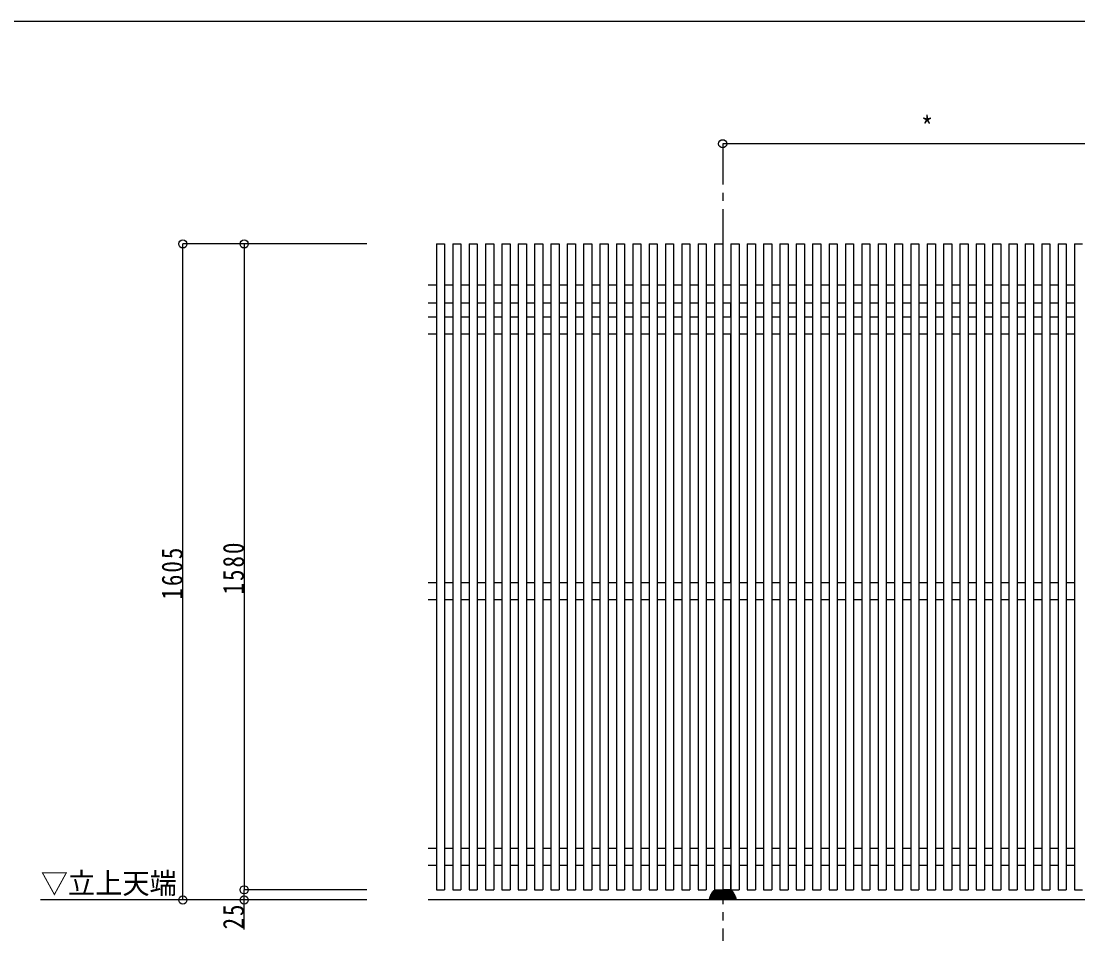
# Model space of a CAD drawing. Units: millimetres at full size, sheet at 1:5, with parts at other scales. Extents: x -1050 to 1050, y -742 to 742.
# Drawn here: x -339 to 307, y 120 to 682 of the extents above; entities that cross this region are included whole.
import ezdxf
from ezdxf.enums import TextEntityAlignment as Align

# ---------------------------------------------------------------- set-up
doc = ezdxf.new("R2010")
doc.units = ezdxf.units.MM
doc.header["$LTSCALE"] = 5
doc.linetypes.add('CHAIN1', pattern=[8, 5, -1, 1, -1])
doc.layers.add('1-5_図枠1_1', color=7, linetype='Continuous')
doc.layers.add('1-6_姿図', color=7, linetype='Continuous')
doc.styles.add('ＭＳ ゴシック', font='')
doc.styles.get('ＭＳ ゴシック').set_extended_font_data('MS Gothic')

# ---------------------------------------------------------------- blocks, each defined once
blk = doc.blocks.new('dimension_origin')
at = {"color": 0, "linetype": 'Continuous', "lineweight": -2}
blk.add_circle((0, 0), 1.25, dxfattribs=at)

msp = doc.modelspace()

# ---------------------------------------------------------------- linework, layer by layer
at = {"layer": '1-5_図枠1_1'}
msp.add_line((-990, 682.5), (703.535, 682.5), dxfattribs=at)
at = {"layer": '1-6_姿図', "linetype": 'CHAIN1'}
msp.add_line((90, 607.5), (90, 120), dxfattribs=at)
at = {"layer": '1-6_姿図'}
for p, q in [((340, 607.5), (90, 607.5)), ((-127.5, 546.25), (-240, 546.25)), ((-240, 145), (-240, 546.25)), ((-202.5, 546.25), (-202.5, 151.25)), ((-85, 546.25), (-80, 546.25)), ((-80, 546.25), (-80, 151.25)), ((-75, 546.25), (-70, 546.25)), ((-70, 546.25), (-70, 151.25)), ((-65, 546.25), (-60, 546.25)), ((-60, 546.25), (-60, 151.25)), ((-55, 546.25), (-50, 546.25)), ((-50, 546.25), (-50, 151.25)), ((-45, 546.25), (-40, 546.25)), ((-40, 546.25), (-40, 151.25)), ((-35, 546.25), (-30, 546.25)), ((-30, 546.25), (-30, 151.25)), ((-25, 546.25), (-20, 546.25)), ((-20, 546.25), (-20, 151.25)), ((-15, 546.25), (-10, 546.25)), ((-10, 546.25), (-10, 151.25)), ((-5, 546.25), (0, 546.25)), ((0, 546.25), (0, 151.25)), ((5, 546.25), (10, 546.25)), ((10, 546.25), (10, 151.25)), ((15, 546.25), (20, 546.25)), ((20, 546.25), (20, 151.25)), ((25, 546.25), (30, 546.25)), ((30, 546.25), (30, 151.25)), ((35, 546.25), (40, 546.25)), ((40, 546.25), (40, 151.25)), ((45, 546.25), (50, 546.25)), ((50, 546.25), (50, 151.25)), ((55, 546.25), (60, 546.25)), ((60, 546.25), (60, 151.25)), ((65, 546.25), (70, 546.25)), ((70, 546.25), (70, 151.25)), ((75, 546.25), (80, 546.25)), ((80, 546.25), (80, 151.25)), ((85, 546.25), (90, 546.25)), ((90, 546.25), (90, 151.25)), ((95, 546.25), (100, 546.25)), ((100, 546.25), (100, 151.25)), ((105, 546.25), (110, 546.25)), ((110, 546.25), (110, 151.25)), ((115, 546.25), (120, 546.25)), ((120, 546.25), (120, 151.25)), ((125, 546.25), (130, 546.25)), ((130, 546.25), (130, 151.25)), ((135, 546.25), (140, 546.25)), ((140, 546.25), (140, 151.25)), ((145, 546.25), (150, 546.25)), ((150, 546.25), (150, 151.25)), ((155, 546.25), (160, 546.25)), ((160, 546.25), (160, 151.25)), ((165, 546.25), (170, 546.25)), ((170, 546.25), (170, 151.25)), ((175, 546.25), (180, 546.25)), ((180, 546.25), (180, 151.25)), ((185, 546.25), (190, 546.25)), ((190, 546.25), (190, 151.25)), ((195, 546.25), (200, 546.25)), ((200, 546.25), (200, 151.25)), ((205, 546.25), (210, 546.25)), ((210, 546.25), (210, 151.25)), ((215, 546.25), (220, 546.25)), ((220, 546.25), (220, 151.25)), ((225, 546.25), (230, 546.25)), ((230, 546.25), (230, 151.25)), ((235, 546.25), (240, 546.25)), ((240, 546.25), (240, 151.25)), ((245, 546.25), (250, 546.25)), ((250, 546.25), (250, 151.25)), ((255, 546.25), (260, 546.25)), ((260, 546.25), (260, 151.25)), ((265, 546.25), (270, 546.25)), ((270, 546.25), (270, 151.25)), ((275, 546.25), (280, 546.25)), ((280, 546.25), (280, 151.25)), ((285, 546.25), (290, 546.25)), ((290, 546.25), (290, 151.25)), ((295, 546.25), (300, 546.25)), ((300, 546.25), (300, 151.25)), ((305, 546.25), (310, 546.25)), ((-90, 521.25), (-85, 521.25)), ((-80, 521.25), (-75, 521.25)), ((-70, 521.25), (-65, 521.25)), ((-60, 521.25), (-55, 521.25)), ((-50, 521.25), (-45, 521.25)), ((-40, 521.25), (-35, 521.25)), ((-30, 521.25), (-25, 521.25)), ((-20, 521.25), (-15, 521.25)), ((-10, 521.25), (-5, 521.25)), ((0, 521.25), (5, 521.25)), ((10, 521.25), (15, 521.25)), ((20, 521.25), (25, 521.25)), ((30, 521.25), (35, 521.25)), ((40, 521.25), (45, 521.25)), ((50, 521.25), (55, 521.25)), ((60, 521.25), (65, 521.25)), ((70, 521.25), (75, 521.25)), ((80, 521.25), (85, 521.25)), ((90, 521.25), (95, 521.25)), ((100, 521.25), (105, 521.25)), ((110, 521.25), (115, 521.25)), ((120, 521.25), (125, 521.25)), ((130, 521.25), (135, 521.25)), ((140, 521.25), (145, 521.25)), ((150, 521.25), (155, 521.25)), ((160, 521.25), (165, 521.25)), ((170, 521.25), (175, 521.25)), ((180, 521.25), (185, 521.25)), ((190, 521.25), (195, 521.25)), ((200, 521.25), (205, 521.25)), ((210, 521.25), (215, 521.25)), ((220, 521.25), (225, 521.25)), ((230, 521.25), (235, 521.25)), ((240, 521.25), (245, 521.25)), ((250, 521.25), (255, 521.25)), ((260, 521.25), (265, 521.25)), ((270, 521.25), (275, 521.25)), ((280, 521.25), (285, 521.25)), ((290, 521.25), (295, 521.25)), ((300, 521.25), (305, 521.25)), ((-85, 510), (-90, 510)), ((-75, 510), (-80, 510)), ((-65, 510), (-70, 510)), ((-55, 510), (-60, 510)), ((-45, 510), (-50, 510)), ((-35, 510), (-40, 510)), ((-25, 510), (-30, 510)), ((-15, 510), (-20, 510)), ((-5, 510), (-10, 510)), ((5, 510), (0, 510)), ((15, 510), (10, 510)), ((25, 510), (20, 510)), ((35, 510), (30, 510)), ((45, 510), (40, 510)), ((55, 510), (50, 510)), ((65, 510), (60, 510)), ((75, 510), (70, 510)), ((85, 510), (80, 510)), ((95, 510), (90, 510)), ((94.75, 510), (94.75, 501.5)), ((105, 510), (100, 510)), ((115, 510), (110, 510)), ((125, 510), (120, 510)), ((135, 510), (130, 510)), ((145, 510), (140, 510)), ((155, 510), (150, 510)), ((165, 510), (160, 510)), ((175, 510), (170, 510)), ((185, 510), (180, 510)), ((195, 510), (190, 510)), ((205, 510), (200, 510)), ((215, 510), (210, 510)), ((225, 510), (220, 510)), ((235, 510), (230, 510)), ((245, 510), (240, 510)), ((255, 510), (250, 510)), ((265, 510), (260, 510)), ((275, 510), (270, 510)), ((285, 510), (280, 510)), ((295, 510), (290, 510)), ((305, 510), (300, 510)), ((-85, 501.5), (-90, 501.5)), ((-75, 501.5), (-80, 501.5)), ((-65, 501.5), (-70, 501.5)), ((-55, 501.5), (-60, 501.5)), ((-45, 501.5), (-50, 501.5)), ((-35, 501.5), (-40, 501.5)), ((-25, 501.5), (-30, 501.5)), ((-15, 501.5), (-20, 501.5)), ((-5, 501.5), (-10, 501.5)), ((5, 501.5), (0, 501.5)), ((15, 501.5), (10, 501.5)), ((25, 501.5), (20, 501.5)), ((35, 501.5), (30, 501.5)), ((45, 501.5), (40, 501.5)), ((55, 501.5), (50, 501.5)), ((65, 501.5), (60, 501.5)), ((75, 501.5), (70, 501.5)), ((85, 501.5), (80, 501.5)), ((95, 501.5), (90, 501.5)), ((105, 501.5), (100, 501.5)), ((115, 501.5), (110, 501.5)), ((125, 501.5), (120, 501.5)), ((135, 501.5), (130, 501.5)), ((145, 501.5), (140, 501.5)), ((155, 501.5), (150, 501.5)), ((165, 501.5), (160, 501.5)), ((175, 501.5), (170, 501.5)), ((185, 501.5), (180, 501.5)), ((195, 501.5), (190, 501.5)), ((205, 501.5), (200, 501.5)), ((215, 501.5), (210, 501.5)), ((225, 501.5), (220, 501.5)), ((235, 501.5), (230, 501.5)), ((245, 501.5), (240, 501.5)), ((255, 501.5), (250, 501.5)), ((265, 501.5), (260, 501.5)), ((275, 501.5), (270, 501.5)), ((285, 501.5), (280, 501.5)), ((295, 501.5), (290, 501.5)), ((305, 501.5), (300, 501.5)), ((-85, 491), (-90, 491)), ((-75, 491), (-80, 491)), ((-65, 491), (-70, 491)), ((-55, 491), (-60, 491)), ((-45, 491), (-50, 491)), ((-35, 491), (-40, 491)), ((-25, 491), (-30, 491)), ((-15, 491), (-20, 491)), ((-5, 491), (-10, 491)), ((5, 491), (0, 491)), ((15, 491), (10, 491)), ((25, 491), (20, 491)), ((35, 491), (30, 491)), ((45, 491), (40, 491)), ((55, 491), (50, 491)), ((65, 491), (60, 491)), ((75, 491), (70, 491)), ((85, 491), (80, 491)), ((95, 491), (90, 491)), ((94.75, 491), (94.75, 339)), ((105, 491), (100, 491)), ((115, 491), (110, 491)), ((125, 491), (120, 491)), ((135, 491), (130, 491)), ((145, 491), (140, 491)), ((155, 491), (150, 491)), ((165, 491), (160, 491)), ((175, 491), (170, 491)), ((185, 491), (180, 491)), ((195, 491), (190, 491)), ((205, 491), (200, 491)), ((215, 491), (210, 491)), ((225, 491), (220, 491)), ((235, 491), (230, 491)), ((245, 491), (240, 491)), ((255, 491), (250, 491)), ((265, 491), (260, 491)), ((275, 491), (270, 491)), ((285, 491), (280, 491)), ((295, 491), (290, 491)), ((305, 491), (300, 491)), ((-85, 339), (-90, 339)), ((-75, 339), (-80, 339)), ((-65, 339), (-70, 339)), ((-55, 339), (-60, 339)), ((-45, 339), (-50, 339)), ((-35, 339), (-40, 339)), ((-25, 339), (-30, 339)), ((-15, 339), (-20, 339)), ((-5, 339), (-10, 339)), ((5, 339), (0, 339)), ((15, 339), (10, 339)), ((25, 339), (20, 339)), ((35, 339), (30, 339)), ((45, 339), (40, 339)), ((55, 339), (50, 339)), ((65, 339), (60, 339)), ((75, 339), (70, 339)), ((85, 339), (80, 339)), ((95, 339), (90, 339)), ((105, 339), (100, 339)), ((115, 339), (110, 339)), ((125, 339), (120, 339)), ((135, 339), (130, 339)), ((145, 339), (140, 339)), ((155, 339), (150, 339)), ((165, 339), (160, 339)), ((175, 339), (170, 339)), ((185, 339), (180, 339)), ((195, 339), (190, 339)), ((205, 339), (200, 339)), ((215, 339), (210, 339)), ((225, 339), (220, 339)), ((235, 339), (230, 339)), ((245, 339), (240, 339)), ((255, 339), (250, 339)), ((265, 339), (260, 339)), ((275, 339), (270, 339)), ((285, 339), (280, 339)), ((295, 339), (290, 339)), ((305, 339), (300, 339)), ((-85, 328.5), (-90, 328.5)), ((-75, 328.5), (-80, 328.5)), ((-65, 328.5), (-70, 328.5)), ((-55, 328.5), (-60, 328.5)), ((-45, 328.5), (-50, 328.5)), ((-35, 328.5), (-40, 328.5)), ((-25, 328.5), (-30, 328.5)), ((-15, 328.5), (-20, 328.5)), ((-5, 328.5), (-10, 328.5)), ((5, 328.5), (0, 328.5)), ((15, 328.5), (10, 328.5)), ((25, 328.5), (20, 328.5)), ((35, 328.5), (30, 328.5)), ((45, 328.5), (40, 328.5)), ((55, 328.5), (50, 328.5)), ((65, 328.5), (60, 328.5)), ((75, 328.5), (70, 328.5)), ((85, 328.5), (80, 328.5)), ((95, 328.5), (90, 328.5)), ((94.75, 328.5), (94.75, 176.5)), ((105, 328.5), (100, 328.5)), ((115, 328.5), (110, 328.5)), ((125, 328.5), (120, 328.5)), ((135, 328.5), (130, 328.5)), ((145, 328.5), (140, 328.5)), ((155, 328.5), (150, 328.5)), ((165, 328.5), (160, 328.5)), ((175, 328.5), (170, 328.5)), ((185, 328.5), (180, 328.5)), ((195, 328.5), (190, 328.5)), ((205, 328.5), (200, 328.5)), ((215, 328.5), (210, 328.5)), ((225, 328.5), (220, 328.5)), ((235, 328.5), (230, 328.5)), ((245, 328.5), (240, 328.5)), ((255, 328.5), (250, 328.5)), ((265, 328.5), (260, 328.5)), ((275, 328.5), (270, 328.5)), ((285, 328.5), (280, 328.5)), ((295, 328.5), (290, 328.5)), ((305, 328.5), (300, 328.5)), ((-85, 176.5), (-90, 176.5)), ((-75, 176.5), (-80, 176.5)), ((-65, 176.5), (-70, 176.5)), ((-55, 176.5), (-60, 176.5)), ((-45, 176.5), (-50, 176.5)), ((-35, 176.5), (-40, 176.5)), ((-25, 176.5), (-30, 176.5)), ((-15, 176.5), (-20, 176.5)), ((-5, 176.5), (-10, 176.5)), ((5, 176.5), (0, 176.5)), ((15, 176.5), (10, 176.5)), ((25, 176.5), (20, 176.5)), ((35, 176.5), (30, 176.5)), ((45, 176.5), (40, 176.5)), ((55, 176.5), (50, 176.5)), ((65, 176.5), (60, 176.5)), ((75, 176.5), (70, 176.5)), ((85, 176.5), (80, 176.5)), ((95, 176.5), (90, 176.5)), ((105, 176.5), (100, 176.5)), ((115, 176.5), (110, 176.5)), ((125, 176.5), (120, 176.5)), ((135, 176.5), (130, 176.5)), ((145, 176.5), (140, 176.5)), ((155, 176.5), (150, 176.5)), ((165, 176.5), (160, 176.5)), ((175, 176.5), (170, 176.5)), ((185, 176.5), (180, 176.5)), ((195, 176.5), (190, 176.5)), ((205, 176.5), (200, 176.5)), ((215, 176.5), (210, 176.5)), ((225, 176.5), (220, 176.5)), ((235, 176.5), (230, 176.5)), ((245, 176.5), (240, 176.5)), ((255, 176.5), (250, 176.5)), ((265, 176.5), (260, 176.5)), ((275, 176.5), (270, 176.5)), ((285, 176.5), (280, 176.5)), ((295, 176.5), (290, 176.5)), ((305, 176.5), (300, 176.5)), ((-85, 166), (-90, 166)), ((-75, 166), (-80, 166)), ((-65, 166), (-70, 166)), ((-55, 166), (-60, 166)), ((-45, 166), (-50, 166)), ((-35, 166), (-40, 166)), ((-25, 166), (-30, 166)), ((-15, 166), (-20, 166)), ((-5, 166), (-10, 166)), ((5, 166), (0, 166)), ((15, 166), (10, 166)), ((25, 166), (20, 166)), ((35, 166), (30, 166)), ((45, 166), (40, 166)), ((55, 166), (50, 166)), ((65, 166), (60, 166)), ((75, 166), (70, 166)), ((85, 166), (80, 166)), ((95, 166), (90, 166)), ((94.75, 166), (94.75, 151.25)), ((105, 166), (100, 166)), ((115, 166), (110, 166)), ((125, 166), (120, 166)), ((135, 166), (130, 166)), ((145, 166), (140, 166)), ((155, 166), (150, 166)), ((165, 166), (160, 166)), ((175, 166), (170, 166)), ((185, 166), (180, 166)), ((195, 166), (190, 166)), ((205, 166), (200, 166)), ((215, 166), (210, 166)), ((225, 166), (220, 166)), ((235, 166), (230, 166)), ((245, 166), (240, 166)), ((255, 166), (250, 166)), ((265, 166), (260, 166)), ((275, 166), (270, 166)), ((285, 166), (280, 166)), ((295, 166), (290, 166)), ((305, 166), (300, 166)), ((-127.5, 151.25), (-202.5, 151.25)), ((-202.5, 127.049), (-202.5, 151.25)), ((83.36, 149.001), (90, 149.001)), ((83.424, 149.302), (83.424, 149.001)), ((83.882, 149.8), (90, 149.8)), ((84.073, 150.1), (84.073, 149.8)), ((84.527, 150.6), (90, 150.6)), ((84.75, 150.75), (84.75, 150.6)), ((85.25, 151.25), (90, 151.25)), ((94.75, 151.25), (90, 151.25)), ((95.473, 150.6), (90, 150.6)), ((96.118, 149.8), (90, 149.8)), ((96.64, 149.001), (90, 149.001)), ((95.25, 150.75), (95.25, 150.6)), ((95.927, 150.1), (95.927, 149.8)), ((96.576, 149.302), (96.576, 149.001)), ((-127.5, 145), (-326.963, 145)), ((877.5, 145), (-90, 145)), ((81.75, 145.482), (81.75, 145)), ((81.941, 146.311), (81.941, 145.8)), ((81.941, 145.8), (90, 145.8)), ((82.187, 147.014), (82.187, 146.599)), ((82.187, 146.6), (90, 146.6)), ((82.505, 147.76), (82.505, 147.407)), ((82.505, 147.407), (90, 147.407)), ((82.908, 148.524), (82.908, 148.2)), ((82.908, 148.2), (90, 148.2)), ((97.092, 148.2), (90, 148.2)), ((97.495, 147.407), (90, 147.407)), ((97.813, 146.6), (90, 146.6)), ((98.059, 145.8), (90, 145.8)), ((97.092, 148.524), (97.092, 148.2)), ((97.495, 147.76), (97.495, 147.407)), ((97.813, 147.014), (97.813, 146.599)), ((98.059, 146.311), (98.059, 145.8)), ((98.25, 145.482), (98.25, 145))]:
    msp.add_line(p, q, dxfattribs=at)
for points in [[(-85, 546.25), (-85, 151.25), (-80, 151.25)], [(-75, 546.25), (-75, 151.25), (-70, 151.25)], [(-65, 546.25), (-65, 151.25), (-60, 151.25)], [(-55, 546.25), (-55, 151.25), (-50, 151.25)], [(-45, 546.25), (-45, 151.25), (-40, 151.25)], [(-35, 546.25), (-35, 151.25), (-30, 151.25)], [(-25, 546.25), (-25, 151.25), (-20, 151.25)], [(-15, 546.25), (-15, 151.25), (-10, 151.25)], [(-5, 546.25), (-5, 151.25), (0, 151.25)], [(5, 546.25), (5, 151.25), (10, 151.25)], [(15, 546.25), (15, 151.25), (20, 151.25)], [(25, 546.25), (25, 151.25), (30, 151.25)], [(35, 546.25), (35, 151.25), (40, 151.25)], [(45, 546.25), (45, 151.25), (50, 151.25)], [(55, 546.25), (55, 151.25), (60, 151.25)], [(65, 546.25), (65, 151.25), (70, 151.25)], [(75, 546.25), (75, 151.25), (80, 151.25)], [(85, 546.25), (85, 151.25), (90, 151.25)], [(95, 546.25), (95, 151.25), (100, 151.25)], [(105, 546.25), (105, 151.25), (110, 151.25)], [(115, 546.25), (115, 151.25), (120, 151.25)], [(125, 546.25), (125, 151.25), (130, 151.25)], [(135, 546.25), (135, 151.25), (140, 151.25)], [(145, 546.25), (145, 151.25), (150, 151.25)], [(155, 546.25), (155, 151.25), (160, 151.25)], [(165, 546.25), (165, 151.25), (170, 151.25)], [(175, 546.25), (175, 151.25), (180, 151.25)], [(185, 546.25), (185, 151.25), (190, 151.25)], [(195, 546.25), (195, 151.25), (200, 151.25)], [(205, 546.25), (205, 151.25), (210, 151.25)], [(215, 546.25), (215, 151.25), (220, 151.25)], [(225, 546.25), (225, 151.25), (230, 151.25)], [(235, 546.25), (235, 151.25), (240, 151.25)], [(245, 546.25), (245, 151.25), (250, 151.25)], [(255, 546.25), (255, 151.25), (260, 151.25)], [(265, 546.25), (265, 151.25), (270, 151.25)], [(275, 546.25), (275, 151.25), (280, 151.25)], [(285, 546.25), (285, 151.25), (290, 151.25)], [(295, 546.25), (295, 151.25), (300, 151.25)], [(305, 546.25), (305, 151.25), (310, 151.25)]]:
    msp.add_lwpolyline(points, dxfattribs=at)
for centre, radius, start, end in [((83.373, 148.536), 0.466, 91.64474, 181.439), ((83.912, 149.312), 0.488, 86.57068, 181.25523), ((84.584, 150.089), 0.512, 86.56134, 178.79631), ((85.25, 150.75), 0.5, 90, 180), ((94.75, 150.75), 0.5, 0, 90), ((95.416, 150.089), 0.512, 1.20369, 93.43866), ((96.088, 149.312), 0.488, 358.74477, 93.42932), ((96.627, 148.536), 0.466, 358.561, 88.35526), ((82.114, 145.48), 0.364, 118.33625, 179.71056), ((82.244, 146.303), 0.303, 100.92102, 178.46143), ((82.556, 147.04), 0.37, 97.87545, 184.11221), ((82.92, 147.785), 0.415, 91.62275, 183.49063), ((97.08, 147.785), 0.415, 356.50937, 88.37725), ((97.444, 147.04), 0.37, 355.88779, 82.12455), ((97.756, 146.303), 0.303, 1.53857, 79.07898), ((97.886, 145.48), 0.364, 0.28944, 61.66375)]:
    msp.add_arc(centre, radius, start, end, dxfattribs=at)

# ---------------------------------------------------------------- block references
at = {"layer": '1-6_姿図', "xscale": 2, "yscale": 2}
for p, rotation in [((90, 607.5), 180), ((-240, 546.25), 90), ((-202.5, 546.25), 90), ((-202.5, 151.25), 90), ((-202.5, 151.25), 270), ((-240, 145), 270), ((-202.5, 145), 270)]:
    msp.add_blockref('dimension_origin', p, dxfattribs=dict(at, rotation=rotation))

# ---------------------------------------------------------------- texts
at = {"layer": '1-6_姿図', "style": 'ＭＳ ゴシック'}
for s, width, p in [('*', 0.85, (211.25, 607.5)), ('▽立上天端', 0.95, (-326.851, 145))]:
    msp.add_text(s, height=12.83, dxfattribs=dict(at, width=width)).set_placement(p, align=Align.BOTTOM_LEFT)
at = {"layer": '1-6_姿図', "char_height": 12.83, "attachment_point": 7, "rotation": 90, "style": 'ＭＳ ゴシック'}
for s, insert in [('\\T1.18;\\W0.8;1580', (-202.5, 331.875)), ('\\T1.18;\\W0.8;1605', (-240, 328.75)), ('\\T1.17;\\W0.8;25', (-202.5, 127.049))]:
    msp.add_mtext(s, dxfattribs=dict(at, insert=insert))

doc.saveas('drawing.dxf')
